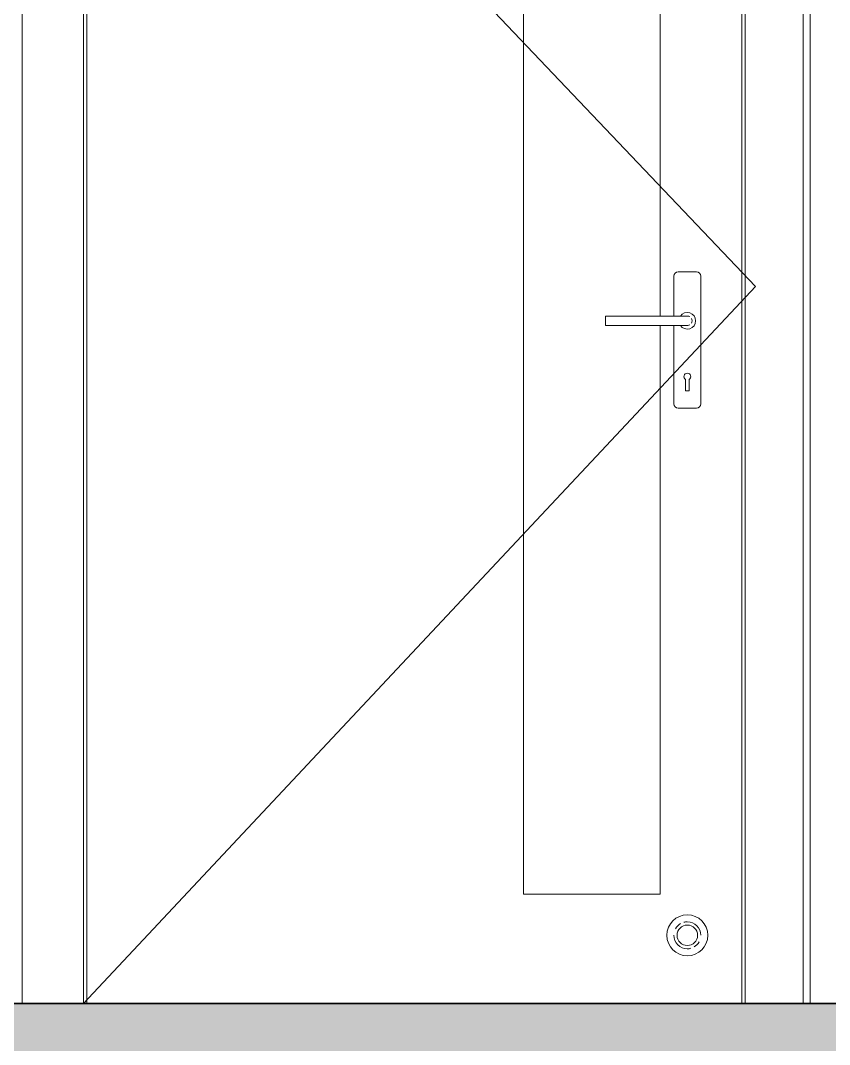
# Model space of a CAD drawing. Header units: millimetres. Extents: x 1373 to 40779, y 1939 to 6439.
# Drawn here: x 24466.6 to 24585.2, y 3869.8 to 4019.7 of the extents above; entities that cross this region are included whole.
import ezdxf

# ---------------------------------------------------------------- set-up
doc = ezdxf.new("R2010")
doc.units = ezdxf.units.MM
for name, color, linetype, lineweight in [('A-DETL', 6, 'Continuous', 30), ('A-DETL-GENF', 92, 'Continuous', 18), ('A-DOOR', 31, 'Continuous', 18), ('A-DOOR-FRAM', 31, 'Continuous', 18), ('A-FLOR-FNSH', 192, 'Continuous', 35)]:
    doc.layers.add(name, color=color, linetype=linetype, lineweight=lineweight)

# ---------------------------------------------------------------- blocks, each defined once
blk = doc.blocks.new('_MB_KAPI_CAMLI_B - _m_kapı_100_camlı-V2-Schnitt 1')
at = {"layer": 'A-DOOR'}
for p, q in [((-205.65, 505), (-304.15, 608.5)), ((-303.65, 400), (-303.65, 608)), ((-207.65, 608), (-207.65, 400)), ((-239.65, 596), (-239.65, 416)), ((-219.65, 500.66), (-219.65, 596)), ((-214.32, 507.19), (-216.98, 507.19)), ((-217.65, 506.52), (-217.65, 500.67)), ((-213.65, 487.86), (-213.65, 506.52)), ((-205.65, 505), (-304.15, 400)), ((-216.65, 500.7), (-227.65, 500.7)), ((-227.65, 500.7), (-227.65, 500)), ((-227.65, 500), (-227.65, 499.3)), ((-227.65, 499.3), (-216.65, 499.3)), ((-219.65, 416), (-219.65, 499.32)), ((-217.65, 499.32), (-217.65, 487.86)), ((-215.9, 489.76), (-215.9, 491.39)), ((-215.4, 491.39), (-215.4, 489.76)), ((-215.4, 489.76), (-215.9, 489.76)), ((-216.98, 487.19), (-214.32, 487.19)), ((-239.65, 416), (-219.65, 416))]:
    blk.add_line(p, q, dxfattribs=at)
at = {"layer": 'A-DOOR', "flags": 128}
for points in [[(-215.65, 500.7), (-215.65, 500.7), (-215.65, 500.7), (-215.66, 500.7), (-215.66, 500.7), (-215.67, 500.7), (-215.68, 500.7), (-215.69, 500.7), (-215.7, 500.7), (-215.71, 500.7), (-215.73, 500.7), (-215.74, 500.7), (-215.76, 500.7), (-215.78, 500.7), (-215.8, 500.7), (-215.82, 500.7), (-215.85, 500.7), (-215.87, 500.7), (-215.9, 500.7), (-215.92, 500.7), (-215.95, 500.7), (-215.98, 500.7), (-216.01, 500.7), (-216.04, 500.7), (-216.08, 500.7), (-216.11, 500.7), (-216.14, 500.7), (-216.18, 500.7), (-216.21, 500.7), (-216.25, 500.7), (-216.29, 500.7), (-216.32, 500.7), (-216.36, 500.7), (-216.4, 500.7), (-216.44, 500.7), (-216.48, 500.7), (-216.52, 500.7), (-216.56, 500.7), (-216.6, 500.7), (-216.64, 500.7), (-216.65, 500.7)], [(-216.65, 499.3), (-216.61, 499.3), (-216.57, 499.3), (-216.53, 499.3), (-216.49, 499.3), (-216.45, 499.3), (-216.41, 499.3), (-216.37, 499.3), (-216.33, 499.3), (-216.3, 499.3), (-216.26, 499.3), (-216.22, 499.3), (-216.19, 499.3), (-216.15, 499.3), (-216.12, 499.3), (-216.08, 499.3), (-216.05, 499.3), (-216.02, 499.3), (-215.99, 499.3), (-215.96, 499.3), (-215.93, 499.3), (-215.9, 499.3), (-215.88, 499.3), (-215.85, 499.3), (-215.83, 499.3), (-215.81, 499.3), (-215.79, 499.3), (-215.77, 499.3), (-215.75, 499.3), (-215.73, 499.3), (-215.72, 499.3), (-215.7, 499.3), (-215.69, 499.3), (-215.68, 499.3), (-215.67, 499.3), (-215.66, 499.3), (-215.66, 499.3), (-215.65, 499.3), (-215.65, 499.3), (-215.65, 499.3)]]:
    blk.add_lwpolyline(points, dxfattribs=at)
at = {"layer": 'A-DOOR'}
for centre, radius, start, end in [((-216.98, 506.52), 0.668, 90, 180), ((-214.32, 506.52), 0.668, 0, 90), ((-215.65, 500), 1.22, 0, 146.1363), ((-215.65, 500), 1.22, 213.8668, 0), ((-215.65, 500), 0.7, 60, 105), ((-215.65, 500), 0.7, 0, 30), ((-215.65, 500), 0.7, 330, 0), ((-215.65, 500), 0.7, 255, 300), ((-215.65, 491.83), 0.5, 300, 240), ((-216.98, 487.86), 0.668, 180, 270), ((-214.32, 487.86), 0.668, 270, 0), ((-215.65, 410), 3, 90, 270), ((-215.65, 410), 3, 270, 90), ((-215.65, 410), 1.98, 120.302, 150.8747), ((-215.65, 410), 1.5, 90, 270), ((-215.65, 410), 1.98, 90, 105.0438), ((-215.65, 410), 1.98, 0, 90), ((-215.65, 410), 1.5, 270, 90), ((-215.65, 410), 1.98, 180, 270), ((-215.65, 410), 1.98, 270, 285.0438), ((-215.65, 410), 1.98, 300.302, 330.8747)]:
    blk.add_arc(centre, radius, start, end, dxfattribs=at)
at = {"layer": 'A-DOOR-FRAM'}
for p, q in [((-313.15, 617.5), (-313.15, 400)), ((-304.15, 400), (-304.15, 608.5)), ((-303.65, 400), (-303.65, 608)), ((-207.65, 400), (-207.65, 608)), ((-207.15, 608.5), (-207.15, 400))]:
    blk.add_line(p, q, dxfattribs=at)
blk = doc.blocks.new('_MB_KAPI_CAMLI_B - _m_kapı_80_camlı-V59-Schnitt 1')
at = {"layer": 'A-DOOR-FRAM'}
for p, q in [((-198.65, 100), (-198.65, 308.5)), ((-197.65, 100), (-197.65, 306))]:
    blk.add_line(p, q, dxfattribs=at)

msp = doc.modelspace()

# ---------------------------------------------------------------- hatches: boundary and pattern name
at = {"layer": 'A-DETL-GENF'}
h = msp.add_hatch(dxfattribs=at)
h.set_pattern_fill('ANSI33', color=153, style=0)
h.set_pattern_definition([(45, (-4726.611, 6394.9317), (-4.490128, 4.490128), []), (45, (-4722.121, 6394.9317), (-4.490128, 4.490128), [3.175, -1.5875])])
h.paths.add_polyline_path([(24984.31, 3275.76), (24984.31, 5063.76), (25234.31, 5063.76), (25234.31, 5025.76), (25259.31, 5025.76), (25259.31, 5063.76), (25834.6, 5063.76), (25834.6, 5025.76), (25859.6, 5025.76), (25859.6, 5063.76), (26040.63, 5063.76), (26040.63, 5075.76), (25234.31, 5075.76), (24984.31, 5075.76), (24984.31, 5240.76), (24744.31, 5240.76), (24744.31, 5075.76), (23644.59, 5075.76), (23644.59, 5063.76), (23774.59, 5063.76), (23774.59, 5025.76), (23799.59, 5025.76), (23799.59, 5063.76), (24289.31, 5063.76), (24289.31, 5025.76), (24314.31, 5025.76), (24314.31, 5063.76), (24744.31, 5063.76), (24744.31, 4775.76), (23674.32, 4775.76), (23674.32, 4763.76), (23774.59, 4763.76), (23774.59, 4725.76), (23799.59, 4725.76), (23799.59, 4763.76), (24289.31, 4763.76), (24289.31, 4725.76), (24314.31, 4725.76), (24314.31, 4763.76), (24744.31, 4763.76), (24744.31, 4475.76), (23674.32, 4475.76), (23674.32, 4463.76), (23774.59, 4463.76), (23774.59, 4425.76), (23799.59, 4425.76), (23799.59, 4463.76), (24289.31, 4463.76), (24289.31, 4425.76), (24314.31, 4425.76), (24314.31, 4463.76), (24744.31, 4463.76), (24744.31, 4175.76), (23674.32, 4175.76), (23674.32, 4163.76), (23774.59, 4163.76), (23774.59, 4125.76), (23799.59, 4125.76), (23799.59, 4163.76), (24289.31, 4163.76), (24289.31, 4125.76), (24314.31, 4125.76), (24314.31, 4163.76), (24744.31, 4163.76), (24744.31, 3875.76), (23674.32, 3875.76), (23674.32, 3863.76), (23774.59, 3863.76), (23774.59, 3825.76), (23799.59, 3825.76), (23799.59, 3863.76), (24289.31, 3863.76), (24289.31, 3825.76), (24314.31, 3825.76), (24314.31, 3863.76), (24744.31, 3863.76), (24744.31, 3575.76), (23774.59, 3575.76), (23774.59, 3545.76), (23474.27, 3545.76), (23474.28, 3275.76), (23474.28, 3245.76), (23774.59, 3245.76), (23774.59, 3215.76), (24744.31, 3215.76), (24744.31, 3085.76), (24984.31, 3085.76), (24984.31, 3215.76), (25859.6, 3215.76), (25909.6, 3215.76), (25909.6, 3275.76), (25859.6, 3275.76), (25859.6, 3575.76), (25835.46, 3575.76), (25234.31, 3575.76), (25234.31, 3525.76), (25259.31, 3525.76), (25259.31, 3563.76), (25835.46, 3563.76), (25835.46, 3275.76)])
h.paths.add_polyline_path([(24959.31, 3125.76), (24769.31, 3125.76), (24769.31, 3275.76), (24769.31, 5225.76), (24959.31, 5225.76), (24959.31, 4775.76), (24959.31, 3275.76)], flags=16)
h.paths.add_polyline_path([(24744.31, 3275.76), (23499.27, 3275.76), (23499.27, 3531.13), (23774.59, 3531.13), (23799.59, 3530.13), (23799.59, 3563.76), (24289.31, 3563.76), (24289.31, 3525.76), (24314.31, 3525.76), (24314.31, 3563.76), (24744.31, 3563.76)], flags=16)

# ---------------------------------------------------------------- linework, layer by layer
at = {"layer": 'A-DETL'}
msp.add_lwpolyline([(24744.31, 3875.76), (23674.32, 3875.76)], dxfattribs=at)
at = {"layer": 'A-FLOR-FNSH', "color": 250}
msp.add_line((24744.31, 3875.76), (23674.32, 3875.76), dxfattribs=at)

# ---------------------------------------------------------------- block references
at = {"layer": 'A-DOOR'}
for name, p in [('_MB_KAPI_CAMLI_B - _m_kapı_100_camlı-V2-Schnitt 1', (24779.96, 3475.76)), ('_MB_KAPI_CAMLI_B - _m_kapı_80_camlı-V59-Schnitt 1', (24779.96, 3775.76))]:
    msp.add_blockref(name, p, dxfattribs=at)

doc.saveas('drawing.dxf')
